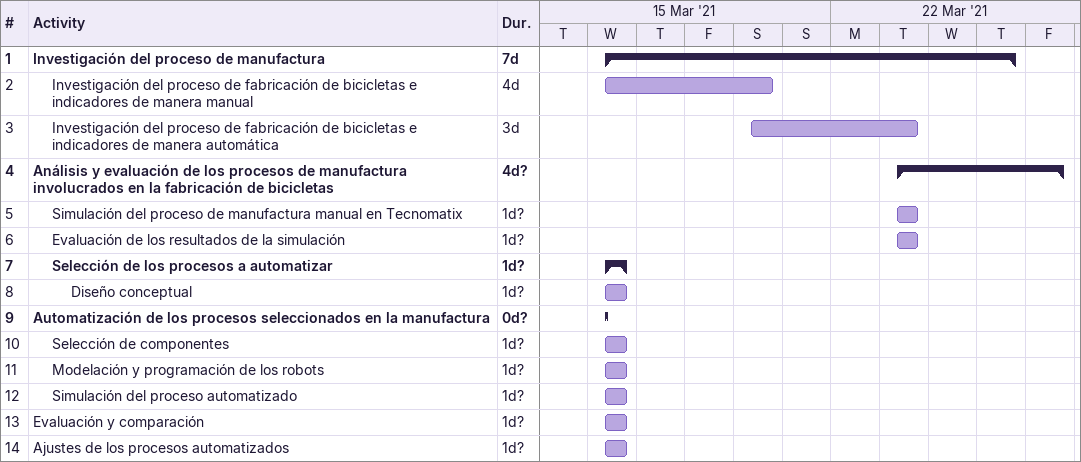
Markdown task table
| ID | Level | Task | Duration | Start | Finish |
|---|---|---|---|---|---|
| 1 | 1 | **Investigación del proceso de manufactura** | 7d | 2021-03-17 | 2021-03-25 |
| 2 | 2 | Investigación del proceso de fabricación de bicicletas e indicadores de manera manual | 4d | 2021-03-17 | 2021-03-20 |
| 3 | 2 | Investigación del proceso de fabricación de bicicletas e indicadores de manera automática | 3d | 2021-03-20 | 2021-03-23 |
| 4 | 1 | **Análisis y evaluación de los procesos de manufactura involucrados en la fabricación de bicicletas** | 4d? | 2021-03-23 | 2021-03-26 |
| 5 | 2 | Simulación del proceso de manufactura manual en Tecnomatix | 1d? | 2021-03-23 | 2021-03-23 |
| 6 | 2 | Evaluación de los resultados de la simulación | 1d? | 2021-03-23 | 2021-03-23 |
| 7 | 2 | **Selección de los procesos a automatizar** | 1d? | 2021-03-17 | 2021-03-17 |
| 8 | 3 | Diseño conceptual | 1d? | 2021-03-17 | 2021-03-17 |
| 9 | 1 | **Automatización de los procesos seleccionados en la manufactura** | 0d? | 2021-03-17 | 2021-03-17 |
| 10 | 2 | Selección de componentes | 1d? | 2021-03-17 | 2021-03-17 |
| 11 | 2 | Modelación y programación de los robots | 1d? | 2021-03-17 | 2021-03-17 |
| 12 | 2 | Simulación del proceso automatizado | 1d? | 2021-03-17 | 2021-03-17 |
| 13 | 1 | Evaluación y comparación | 1d? | 2021-03-17 | 2021-03-17 |
| 14 | 1 | Ajustes de los procesos automatizados | 1d? | 2021-03-17 | 2021-03-17 |
